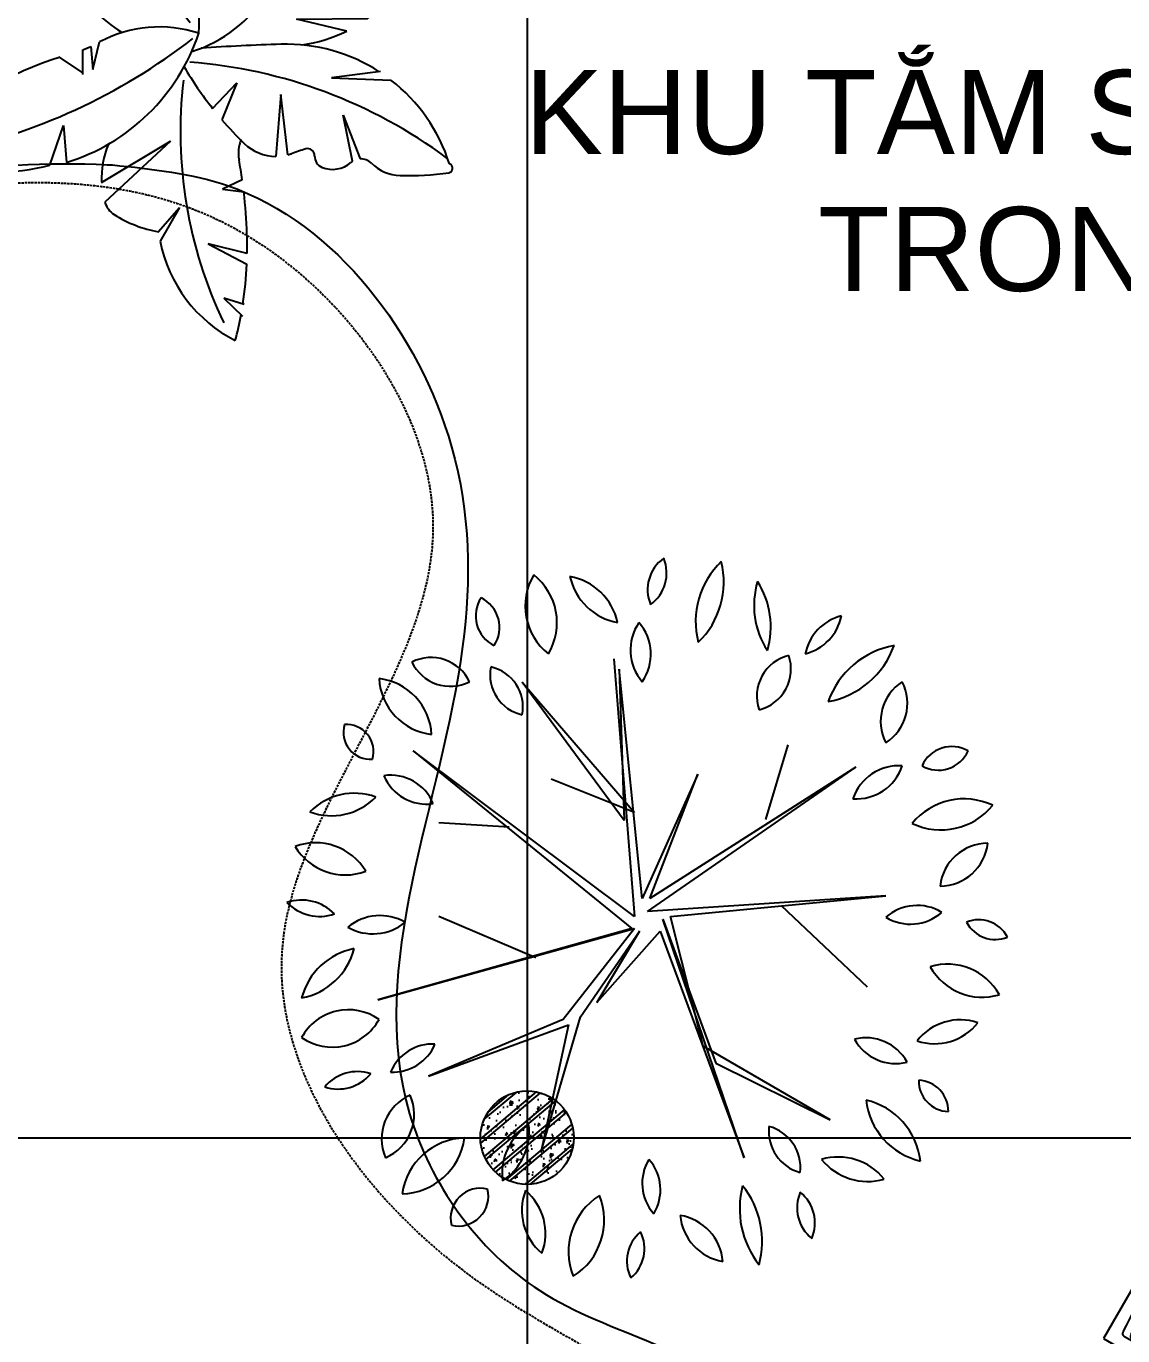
# Model space of a CAD drawing. Header units: millimetres. Extents: x -1030105 to 906887, y -616134 to 1220667.
# Drawn here: x -79075 to -73200, y 547635 to 554648 of the extents above; entities that cross this region are included whole.
import ezdxf
from ezdxf.enums import TextEntityAlignment as Align

# ---------------------------------------------------------------- set-up
doc = ezdxf.new("R2010")
doc.units = ezdxf.units.MM
doc.header["$MEASUREMENT"] = 0
doc.linetypes.add('CENTER', pattern=[2, 1.25, -0.25, 0.25, -0.25])
doc.linetypes.add('DASH', pattern=[0.35, 0.25, -0.1])
for name, color, linetype in [('A-Column', 4, 'Continuous'), ('A-Fur', 143, 'Continuous'), ('A-Furniture', 143, 'Continuous'), ('A-Note', 7, 'Continuous'), ('A-Tree', 98, 'Continuous'), ('XR-BC-zColumn$0$LBC - BEACH CLUB - 240809 DG Rev$0$LBC - BEACH CLUB - COLUMN$0$Col 2FL$0$Col 2FL$0$S-Hatch', 8, 'Continuous')]:
    doc.layers.add(name, color=color, linetype=linetype)
doc.styles.add('Arial_Bold', font='arialbd.ttf')
doc.styles.get("Standard").update_dxf_attribs({"font": 'arial.ttf'})

# ---------------------------------------------------------------- blocks, each defined once
blk = doc.blocks.new('A$C0D5C7A2D')
at = {"color": 0, "ltscale": 50}
for p, q in [((0, 400.0000000000073), (1829.999999999985, 400.0000000000146)), ((0, -400), (0, 400.0000000000073)), ((1830.000000000015, 400.0000000000073), (1830.000000000015, -399.9999999999927)), ((401.1330358995765, 335), (93.82251094018284, 335.0000000000146)), ((165.3525005067931, -308.3565616393753), (165.3525005067931, 308.3565616393898)), ((365.3525005068077, 308.3565616393898), (365.3525005068077, -308.3565616393753)), ((93.82299424723897, -334.9995184570435), (409.5775239173818, -334.9914406047683)), ((1829.999999999985, -399.9999999999854), (0, -400))]:
    blk.add_line(p, q, dxfattribs=at)
at = {"ltscale": 100}
blk.add_lwpolyline([(768.2694097508793, -326.0599177405675), (1602.341060336228, -326.0599177405529, 0.414213562373095), (1652.341060336228, -276.0599177405602), (1652.341060336228, 276.059917837083, 0.414213562373095), (1602.341060336228, 326.0599178370758), (768.2694097508793, 326.0599178370758, 0.414213562373095), (718.2694097508793, 276.0599178370685), (718.2694097508938, -276.0599177405675, 0.414213562373095)], format="xyb", close=True, dxfattribs=at)
at = {"color": 0, "ltscale": 50}
for centre, radius, start, end in [((5712.761014941061, -1.20587574201636e-05), 5647.761014941063, 176.7907657975486, 183.2092290454708), ((93.82251094019739, 315.0000000000146), 20, 90, 176.6310200557404), ((5424.977023095838, 0.00855957143357955), 5315.853593084611, 176.6858868585211, 183.3141131435598), ((5424.977023096377, 0.008559571440855507), 5315.85359308516, 176.6858868585211, 183.3141131435598), ((137.976660288361, 306.1023011143043), 19.99999999999968, 93.33269650021788, 176.5159236143638), ((137.976660288361, 306.102301114508), 19.99999999999998, 93.33269642171011, 176.5159236170685), ((409.5775238785573, -3830.494071856072), 4165.502631381393, 86.24549760943165, 93.7545024106176), ((409.5775238785718, -3830.494071856072), 4165.502631381392, 90.11615257403979, 93.75450240895366), ((185.3525005067931, 308.3565616393898), 20.00000000000023, 99.49424004758163, 180), ((265.3525005067931, -169.9999999336724), 504.9999999999933, 80.50575995241839, 99.49424004758163), ((345.3525005068077, 308.3565616393898), 20.00000000000019, 0, 80.50575995241839), ((681.178385760446, 306.1023012241858), 20.00000000000015, 3.484076857772623, 86.66730263620853), ((-4605.821976531282, 0.008559386271372205), 5315.853592586296, 356.6858868547755, 3.314113146729399), ((93.82248259331391, -314.9995184635845), 19.99999999999993, 183.368974530637, 270.0014657809409), ((137.976660301123, -306.085182191986), 20.0000000000004, 183.4840763862604, 266.667303473062), ((137.976660301123, -306.085182191986), 19.99999999999883, 183.4840763862604, 266.667303473062), ((409.5775239173818, 3830.511190785044), 4165.502631389813, 266.2454975893824, 273.7545023905683), ((409.5775239173963, 3830.511190785044), 4165.502631389816, 266.2454975893824, 270), ((185.3525005067931, -308.3565616393753), 20.00000000000019, 180, 260.5057599524184), ((265.3525005067786, 169.9999999336869), 504.9999999999986, 260.5057599524184, 279.4942400475816), ((345.3525005068077, -308.3565616393753), 20.00000000000023, 279.4942400475816, 0), ((681.1783857689152, -306.0851823056364), 20.0000000000006, 273.3326973637914, 356.5159231146627)]:
    blk.add_arc(centre, radius, start, end, dxfattribs=at)
at = {"layer": 'A-Fur', "ltscale": 100}
blk.add_circle((735.4367895802279, 658.5539192926808), 200, dxfattribs=at)
blk = doc.blocks.new('*U1451')
at = {"layer": 'A-Furniture', "rotation": 30}
blk.add_blockref('A$C0D5C7A2D', (-677.7747646396019, -656.0596715561915), dxfattribs=at)
blk = doc.blocks.new('FUR')
at = {"layer": 'A-Furniture'}
blk.add_spline([(-33915.95049999998, 30607.97072861483), (-33944.45049999998, 30609.47072861483), (-37418.45049999998, 29101.97072861483), (-37726.45049999998, 27053.97072861483), (-37216.45049999998, 25232.97072861483), (-37626.45049999998, 21208.97072861483), (-38739.45049999998, 18856.47072861483), (-41860.0081210901, 14803.08198061958), (-43043.24408312602, 12422.28141322406), (-43017.45049999998, 9941.470728614833), (-40833.45049999998, 8086.970728614833), (-38106.95049999998, 9497.470728614833), (-38274.45049999998, 11476.47072861483), (-38397.80660422644, 13212.30405925063), (-37304.95049999998, 13750.47072861483), (-34499.95049999998, 13496.47072861483), (-32540.45049999998, 14865.47072861483), (-32373.95049999998, 19055.97072861483), (-32478.95049999998, 20125.47072861483), (-32317.95049999998, 21223.47072861483), (-30829.45049999998, 21995.47072861483), (-30221.95049999998, 22657.47072861483), (-30468.95049999998, 23962.47072861483), (-31626.45049999998, 24580.47072861483), (-32324.45049999998, 25527.47072861483), (-32040.45049999998, 28028.97072861483), (-32099.45049999998, 29098.47072861483), (-33294.95049999998, 30495.97072861483), (-33915.95049999998, 30607.97072861483)], degree=3, dxfattribs=at)
at = {"layer": 'A-Furniture', "color": 8, "linetype": 'DASH', "ltscale": 50}
blk.add_spline([(-36645.95049999999, 29577.47072861495), (-37284.45049999998, 28277.47072861483), (-36675.95049999998, 26341.97072861483), (-36462.95049999998, 23656.47072861483), (-37614.45049999998, 20052.97072861483), (-40425.45049999998, 16181.97072861483), (-42273.95049999998, 13633.47072861483), (-42830.45049999998, 10963.97072861483), (-42046.95049999998, 9111.970728614833), (-39697.45049999998, 8971.970728614833), (-38257.95049999998, 10282.47072861483), (-39333.95049999998, 12605.97072861483), (-37866.45049999998, 13928.97072861483), (-35697.95049999998, 13970.47072861483), (-34500.45049999998, 13942.47072861483), (-32415.95049999998, 18555.47072861483), (-32463.95049999998, 21915.47072861483), (-30662.95049999998, 22278.97072861483), (-30458.45049999998, 23386.97072861483), (-31963.45049999998, 24633.97072861483), (-33008.95049999998, 26389.97072861483), (-32199.45049999998, 28679.97072861483), (-33338.45049999998, 30307.97072861483), (-34838.45049999998, 30476.97072861483), (-36022.95049999998, 30096.47072861483), (-36645.95049999998, 29577.47072861483)], degree=3, dxfattribs=at)
at = {"color": 0, "linetype": 'ByBlock', "lineweight": -2, "transparency": 16777216, "xscale": -1, "rotation": 180}
blk.add_blockref('*U1451', (-27730.46462022171, 24013.93617038499), dxfattribs=at)
blk = doc.blocks.new('CAYMB 10')
at = {"layer": 'A-Tree', "color": 8}
for p, q in [((186.5644689614419, 644.1267185458564), (238.715650649654, 579.6182638052269)), ((238.715650649654, 579.6182638052269), (176.2852105110796, 621.9426230803365)), ((-325.4732582218421, 543.3802454902325), (-294.8787547032553, 403.6489095685538)), ((-294.8787547032553, 403.6489095685538), (-296.0700989094476, 533.3855430782423)), ((338.564589164569, 539.16627220792), (273.4787241728045, 478.8985422675032)), ((273.4787241728045, 478.8985422675032), (351.6973314038187, 519.0277307261131)), ((354.6887124035857, 436.4759908806882), (256.0971874112147, 409.436666262045)), ((-504.6410117267806, 410.2891123816371), (-367.1667000502202, 382.5110154846916)), ((256.0971874112147, 409.436666262045), (349.4150796181493, 417.0474113345845)), ((-367.1667000502202, 382.5110154846916), (-497.7112205417216, 381.2806026079925)), ((95.00687250689953, 345.8953323567985), (183.0947374099342, 263.5667217111913)), ((183.0947374099342, 263.5667217111913), (84.90115182858426, 315.0707048501936)), ((516.8202095194138, 194.1048419061699), (628.9105254643946, 299.2352224754868)), ((555.2693992947607, 282.7517265723436), (516.8202095194138, 194.1048419061699)), ((-382.8970907971379, 224.2380090198712), (-266.6688206082326, 269.7755907949759)), ((-266.6688206082326, 269.7755907949759), (-353.1145183928893, 206.6125474648434)), ((-5.726964698173106, 153.5171867363388), (-4.586229609965812, 268.6250645958353)), ((-5.726964698173106, 153.5171867363388), (16.58627978124423, 245.8723320083227)), ((429.9125403692451, 155.9008114330354), (410.6450369797385, 254.5554818508099)), ((441.2394350631512, 260.0119577894802), (429.9125403692451, 155.9008114330354)), ((800.4230135336256, 279.0056476828177), (721.9223257167323, 211.4703137571923)), ((721.9223257167323, 211.4703137571923), (830.1820690810855, 258.7901719139772)), ((-239.0395701728121, 125.7578780322219), (-83.30427484225947, 169.3706028317101)), ((-83.30427484225947, 169.3706028317101), (-230.1945371221227, 108.2228984822286)), ((224.8104241719266, 121.1698715304956), (287.8681593717483, 92.92873885919107)), ((302.5589965510007, 121.1698715304956), (224.8104241719266, 121.1698715304956)), ((639.1660111839155, 102.2385455899639), (555.0595933263976, 135.0622490113601)), ((555.0595933263976, 135.0622490113601), (681.5390205197909, 106.4200763733825)), ((367.3390138906543, 20.45014999277191), (557.821376568143, 22.51869702967815)), ((502.3600309251924, -11.08403195551364), (367.3390138906543, 20.45014999277191)), ((-204.9676791954407, -61.71889313741121), (-183.3013383952493, -52.44190028059529)), ((-204.196477882826, -127.3310654973029), (-204.9676791954407, -61.71889313741121)), ((-183.3013383952493, -52.44190028059529), (-178.1426882858214, -114.288502944808)), ((-178.1426882858214, -114.288502944808), (-159.5715427216055, -40.07258242834359)), ((-204.9676791954407, -122.5347193139023), (-266.8714977428608, -81.30365087109385)), ((592.8495588197547, -119.3980054862914), (461.1993036085332, -135.8390776687302)), ((461.1993036085332, -135.8390776687302), (620.7195718503935, -142.2139893168933)), ((143.0218579590146, -218.2304025689373), (207.4288874103659, -149.7314513499732)), ((207.4288874103659, -149.7314513499732), (167.9309039485815, -248.3851391418721)), ((325.6233271286619, -180.9892968822387), (312.6852061285172, -346.4441596715478)), ((344.8166955182969, -342.6124404388829), (325.6233271286619, -180.9892968822387)), ((492.4860668478213, -236.5587992064538), (537.8115905059676, -353.2512321577524)), ((517.8181643989083, -359.7277302780421), (492.4860668478213, -236.5587992064538)), ((-292.6647569071356, -369.9211299706367), (-256.5541889067972, -263.7511294005672)), ((-256.5541889067972, -263.7511294005672), (-248.3003521786304, -362.705690089264)), ((-154.7948591960012, -416.325845527288), (30.13723149732687, -306.0206752118538)), ((30.13723149732687, -306.0206752118538), (-145.4918600437231, -469.1739831443992)), ((222.3969005242834, -408.9304565185448), (169.1895109322213, -434.5251517113065)), ((169.1895109322213, -434.5251517113065), (226.6550938068394, -441.4842379083857)), ((-3.263954783440568, -548.2255597366602), (54.47138149777311, -483.1484652950312)), ((54.47138149777311, -483.1484652950312), (2.097332070159609, -573.529118141334)), ((130.9501344540622, -580.3950924625387), (235.0827775355865, -635.3031904057134)), ((235.6481149397878, -606.5453954523546), (130.9501344540622, -580.3950924625387)), ((172.6658212160692, -726.2650370134506), (223.3993703480519, -774.2839783391682)), ((227.2855263771635, -743.4153645457118), (172.6658212160692, -726.2650370134506))]:
    blk.add_line(p, q, dxfattribs=at)
for centre, radius, start, end in [((779.4988287719461, 355.9101373694721), 659.2722902632004, 146.0189635815314, 154.0763021309827), ((209.9180833415012, 616.2268724779133), 110.5597618613785, 7.543113912344272, 78.04736568714452), ((-871.4777567913261, 608.5862301258021), 1129.855552588643, 330.67245302648, 3.641032922973614), ((779.4988287719461, 355.9101373694721), 659.2722902632004, 156.201305661175, 167.6168316650024), ((478.4198393823172, 616.0173225902254), 159.5793688367412, 174.706298392514, 208.7889803306433), ((-221.7666346176411, 462.5324904182926), 287.6582760387117, 161.2205659913778, 190.4639080002395), ((-484.4715234372707, -269.5221160924993), 824.7155909276798, 78.82497402445534, 90.66972910121446), ((-484.4715234372707, -269.5221160924993), 824.7155909276798, 67.69490835147803, 76.79451232428683), ((-338.8007119102695, 239.5967835061019), 304.0756695246674, 15.84499370040856, 56.61069613927844), ((-1542.902939352862, 865.8081009959569), 1718.446344457842, 342.7300337644285, 347.6168316650025), ((236.755102414405, 470.2114022054593), 122.6638091375199, 344.0084059050306, 22.93603431214617), ((-1459.690843628166, -1138.771680419974), 1923.468895043192, 36.70351893037481, 57.46954700200074), ((1039.005968139434, 240.2970391763374), 711.882214688397, 164.0084059050306, 164.110091381332), ((1039.005968139434, 240.2970391763374), 711.882214688397, 165.6238916327764, 173.8497337395827), ((-221.7666346176411, 462.5324904182926), 287.6582760387117, 196.4070659168597, 234.1870524300158), ((1704.152454995899, -143.6701514924644), 1681.908795261614, 162.7300337644285, 163.0792001669171), ((41.96888153787586, 347.6667464350467), 91.73312292712151, 195.8449937004085, 230.5605807165402), ((1704.152454995899, -143.6701514924644), 1681.908795261614, 164.0749999253743, 168.4283775462131), ((-12.67507818593003, 267.2108032992692), 347.4197398351678, 335.1427602876785, 8.16711169028393), ((-209.9366539784678, 3822.649371958105), 3621.659239046866, 280.358138861941, 282.1977283526998), ((-209.9366539784678, 3822.649371958105), 3621.659239046866, 283.3980360557906, 283.548294695203), ((690.6355624774296, 85.37655267835362), 222.5882091254535, 60.44681838818225, 103.548294695203), ((-231.766255730181, 14.88319813268026), 339.1680436945305, 47.95141662230789, 50.56058071654016), ((-231.766255730181, 14.88319813268026), 339.1680436945305, 354.6007765778234, 42.92545712248191), ((-209.9366539784678, 3822.649371958105), 3621.659239046866, 278.6352431112115, 279.8664868686059), ((817.511440649323, 234.4921467081294), 32.59454687060725, 323.1476556933032, 55.43795290225658), ((-320.7347799850104, 322.0762417442747), 115.8636308787558, 233.2324526345538, 237.5887007438244), ((607.9519777596288, 391.5614522692631), 294.4837128093322, 284.4707032040494, 323.1476556933032), ((-320.7347799850104, 322.0762417442747), 115.8636308787558, 255.9290285283741, 267.0909563796757), ((-315.6195761270646, 151.8575429006014), 55.60237919803038, 24.20546519525691, 101.4053945023518), ((2261.033439234685, -4819.460737201036), 5267.70064518032, 107.3413043199353, 112.3058230292931), ((128.8901085334655, 351.6790820074966), 431.7552997689148, 204.2054651952569, 211.5513251737923), ((128.8901085334655, 351.6790820074966), 431.7552997689148, 213.4357366631786, 237.8386598974236), ((-12.67507818593003, 267.2108032992692), 347.4197398351678, 286.683821417299, 329.8909765086365), ((329.4013005118468, 336.9554401499918), 388.6466217139611, 305.996232287867, 321.8459668997995), ((0, -337.7482491607079), 337.7482491607315, 71.72741072522271, 118.1939077791721), ((-895.072876284481, 1238.599255244713), 1606.842570017603, 281.5142955742673, 307.8151157708742), ((-406.6215687962249, 153.821227927343), 540.2459298013857, 287.0408817533136, 341.5637966210982), ((329.4013005118468, 336.9554401499918), 388.6466217139611, 277.773074949076, 296.4251469481378), ((483.4170424840122, -5395.586750178481), 5351.501479308205, 91.68041618368886, 93.97711696796304), ((339.9329093026463, -504.7281531734043), 458.5386230856771, 57.07131363646801, 91.68041618368886), ((-8.812954175969935, -908.2365988525562), 866.563070171323, 107.2231083180989, 135.0206824451704), ((-19.67628685309319, -1417.423136411293), 1327.183343981249, 53.45551872566639, 85.59402888639943), ((915.3737261515053, 394.3985224193311), 985.8202716685598, 210.5658740579717, 218.4214248434757), ((1238.604113080713, -281.7090184199624), 1181.896966314566, 173.2496747741793, 205.5926878717474), ((339.9329093026463, -504.7281531734043), 458.5386230856771, 17.51489595105737, 52.24029725564014), ((915.3737261515053, 394.3985224193311), 985.8202716685598, 220.69477463243, 225.7555748056288), ((-587.1989607803844, -330.2680094094248), 48.89684057720707, 135.0206824451704, 258.4069812984008), ((79.12071815130184, -404.8095753640519), 233.6527065375773, 157.0771258813028, 182.7473181073303), ((312.6159168867161, -337.5196654610336), 100.6384510239315, 159.0815244804994, 190.5200611703198), ((312.7370421675732, -224.3457737795543), 122.0983968953165, 225.7555748056288, 269.9756754678196), ((312.7370421675732, -224.3457737795543), 122.0983968953165, 285.2068583583672, 289.7368665715742), ((651.7176895141893, -1169.165985498577), 881.6909792928842, 107.1012602260706, 109.7368665715743), ((397.8620837506605, -344.0600182445487), 18.41667423347537, 357.8127589799344, 107.1012602260706), ((448.4678145552462, -345.9928085939027), 32.22595276001595, 177.8127589799344, 248.0460523007279), ((-462.6810181882756, 308.0949123103055), 699.0073552476517, 259.5557244193585, 284.0769776521867), ((-1074.81847715273, -595.1679378441186), 1310.515980647398, 8.169963742111003, 10.52006117031982), ((464.4035032119573, -306.4591387975961), 74.85056091692964, 248.0460523007279, 310.8614180743947), ((539.8669704514614, -393.6951788552105), 40.49614069499967, 122.9882373665325, 130.8614180743947), ((539.8669704514614, -393.6951788552105), 40.49614069499967, 45.32380455527569, 92.90929492024217), ((648.6469490672171, -283.678668439039), 114.2188111092727, 225.3238045552756, 268.3173632320293), ((773.6529619407229, -378.4241003859788), 12.22474454553995, 278.1257358594557, 73.06873538917671), ((667.6692234594229, 363.8661339700921), 762.0429524085476, 268.3173632320293, 278.1257358594557), ((-1074.81847715273, -595.1679378441186), 1310.515980647398, 1.755641354297249, 6.734550152070574), ((79.12071815130184, -404.8095753640519), 233.6527065375773, 195.9900497176004, 196.058939603915), ((-89.8212527618889, -453.44103992905), 57.85051974295094, 196.058939603915, 237.7317177395325), ((56.72459466154396, -221.3440656791208), 332.3403936053967, 237.7317177395325, 259.8030533806472), ((-768.0439603001578, -588.8147328672349), 1003.695456758675, 358.9899712243594, 1.929659337987232), ((379.0376141950837, -497.4245712160482), 384.5463279646863, 191.4146135001872, 242.8877097801719), ((-768.0439603001578, -588.8147328672349), 1003.695456758675, 351.2018494907206, 357.3602215140918), ((-768.0439603001578, -588.8147328672349), 1003.695456758675, 345.5238759625545, 349.5865213171726)]:
    blk.add_arc(centre, radius, start, end, dxfattribs=at)
blk = doc.blocks.new('12PPLT11')
at = {"color": 0, "linetype": 'ByBlock'}
for p, q in [((-0.04409608227797435, 0.3483338719713629), (-0.0159519989446153, -0.0034782946952987)), ((-0.03706008227789681, 0.334261371971337), (-0.03002408227791875, 0.127864871971326)), ((-0.005397998944658866, 0.02114853863798771), (-0.03706008227789681, 0.334261371971337)), ((-0.1695719156113071, 0.3166707053046594), (-0.0159519989446153, 0.1384192053046434)), ((-0.03002408227791875, 0.127864871971326), (-0.1695719156113071, 0.3166707053046594)), ((-0.3185010822779759, 0.2228541219713236), (-0.01946999894460077, -0.01989621136198139)), ((-0.0159519989446153, -0.0034782946952987), (-0.3185010822779759, 0.2228541219713236)), ((0.1635491677220671, 0.1290376219713494), (0.1940385843887569, 0.2310631219712889)), ((0.001638084388794425, 0.003557955304671623), (0.2865970843887453, 0.200572705304694)), ((0.2865970843887453, 0.200572705304694), (0.005156084388772797, 0.02114853863798771)), ((-0.0159519989446153, 0.1384192053046434), (-0.1297010822779612, 0.1841547886379828)), ((0.07082566772203336, 0.19119103863801), (-0.005397998944658866, 0.02114853863798771)), ((0.005156084388772797, 0.02114853863798771), (0.07082566772203336, 0.19119103863801)), ((-0.1870794156112652, 0.1184832053046989), (-0.283238415611315, 0.1243467886380358)), ((0.3276405010553916, 0.02466662197130631), (0.001638084388794425, 0.003557955304671623)), ((0.03330016772201816, -0.0034782946952987), (0.3276405010553916, 0.02466662197130631)), ((0.1846572510553486, 0.01176687197136062), (0.3019243343886799, -0.0996402946953765)), ((-0.1507265822779047, -0.05976829469537392), (-0.283238415611315, -0.0034782946952987)), ((0.02274616772206173, -0.006996461362007267), (0.09545175105541404, -0.2040112946953059)), ((0.1341498343887295, -0.3330090446953307), (0.02274616772206173, -0.006996461362007267)), ((0.0778616677221251, -0.1805571280286813), (0.03330016772201816, -0.0034782946952987)), ((-0.3665805822779404, -0.1172309613619973), (-0.0159519989446153, -0.01989621136198139)), ((-0.01946999894460077, -0.01989621136198139), (-0.3665805822779404, -0.1172309613619973)), ((-0.0159519989446153, -0.01989621136198139), (-0.1132836656112204, -0.1442032113619689)), ((-0.08983024894462233, -0.1406850446953172), (-0.008915998944651449, -0.02341437802863311)), ((-0.0675494989445724, -0.1207490446953727), (0.01922808438871471, -0.02341437802863311)), ((-0.008915998944651449, -0.02341437802863311), (-0.0675494989445724, -0.1207490446953727)), ((0.01922808438871471, -0.02341437802863311), (0.1341498343887295, -0.3330090446953307)), ((-0.1437730822779031, -0.3259727946953035), (-0.08983024894462233, -0.1406850446953172)), ((-0.1132836656112204, -0.1442032113619689), (-0.2973929989445878, -0.2216018780286504)), ((-0.2973929989445878, -0.2216018780286504), (-0.1062476656112494, -0.1512394613619676)), ((-0.1062476656112494, -0.1512394613619676), (-0.1437730822779031, -0.3259727946953035)), ((0.2514169177220467, -0.2814099613620158), (0.0778616677221251, -0.1805571280286813)), ((0.09545175105541404, -0.2040112946953059), (0.2514169177220467, -0.2814099613620158))]:
    blk.add_line(p, q, dxfattribs=at)
for centre, radius, start, end in [((0.05434758438878617, 0.4430904553046844), 0.05243733333333332, 125.4093320015279, 202.7100879987564), ((-0.024407165611251, 0.4655842053046513), 0.05243733333333332, 305.409332001528, 22.71008799875637), ((0.1814316677221086, 0.3992276219713347), 0.1137750833333333, 133.8116859996644, 194.3077339994046), ((-0.007579748944635867, 0.4532126219713177), 0.1137750833333333, 313.8116859996644, 14.3077339994046), ((-0.08176558227796704, 0.420931788638029), 0.08348141666666667, 149.4737229994703, 231.7585849989431), ((-0.2053491656113238, 0.3977677053046307), 0.08348141666666667, 329.4737229994703, 51.7585849989431), ((-0.02436366561131109, 0.4785027053046633), 0.08172058333333332, 192.3059549989146, 259.6848969995538), ((-0.1188395822779285, 0.3806856219713097), 0.08172058333333332, 12.30595499891467, 79.68489699955371), ((0.2617562510554379, 0.4217917886380178), 0.1143496666666667, 163.4642289982347, 212.7905639989496), ((0.05600716772210035, 0.3924089553046883), 0.1143496666666667, 343.4642289982347, 32.79056399894964), ((-0.1878847489446116, 0.4071567053046294), 0.04510308333333333, 146.8150689989245, 244.0193430010408), ((-0.2453901656112905, 0.3912984553046215), 0.04510308333333333, 326.8150689989245, 64.01934300104078), ((0.04495741772211659, 0.3605282886380223), 0.06638033333333333, 145.5247849991495, 220.8327339997949), ((-0.05998941561131232, 0.3546998719712917), 0.06638033333333333, 325.5247849991495, 40.83273399979491), ((0.200975001055447, 0.4205376219713344), 0.0671975, 284.1003569999932, 348.4650159990404), ((0.2831860843887171, 0.3419275386379752), 0.0671975, 104.1003569999932, 168.4650159990404), ((0.3598354177220173, 0.250708288638009), 0.1178019166666666, 100.3005050002654, 160.4476489979855), ((0.2277621677220623, 0.40603612197134), 0.1178019166666666, 280.3005050002654, 340.4476489979855), ((-0.2939323322779117, 0.2921076219713541), 0.05821033333333332, 25.45365099960478, 116.6851970002433), ((-0.2675138322779276, 0.3691355386380337), 0.05821033333333332, 205.4536509996048, 296.6851970002433), ((0.2086239177220932, 0.2974604553047016), 0.05733175, 103.8913860003663, 198.9039470001594), ((0.1406201677220906, 0.3345408719713419), 0.05733175, 283.8913860003663, 18.90394700015941), ((-0.1574909156112199, 0.326555455304657), 0.05570899999999999, 168.8066020017208, 257.6390980000355), ((-0.224065748944561, 0.2829521219713342), 0.05570899999999999, 348.8066020017208, 77.6390980000354), ((-0.2833924156112744, 0.3263592886380025), 0.081791, 183.318928997754, 263.1903649993824), ((-0.3747442489445802, 0.2404101219713652), 0.081791, 3.318928997754036, 83.1903649993824), ((0.3845051677220681, 0.2631555386379887), 0.06404974999999999, 122.5817349989141, 207.1799880000926), ((0.2930371677221117, 0.2878682053046759), 0.06404974999999999, 302.5817349989142, 27.17998800009267), ((-0.3769142489445656, 0.2481650386380068), 0.03687258333333333, 163.4933460002688, 274.4697340005599), ((-0.409393665611212, 0.2218811219713643), 0.03687258333333333, 343.4933460002688, 94.46973400055995), ((0.4176426677220206, 0.1840275386380199), 0.04460749999999999, 59.98145399876235, 155.6675900021344), ((0.399313917722111, 0.2410311219713037), 0.04460749999999999, 239.9814539987623, 335.6675900021344), ((0.3454191677220635, 0.1362267886379982), 0.06633966666666666, 86.02821899989966, 161.3697620011935), ((0.2871507510553784, 0.2235999553046781), 0.06633966666666666, 266.0282189998997, 341.3697620011936), ((-0.3491485822779623, 0.1264337886379963), 0.06314383333333333, 22.57230599832171, 98.33354300052417), ((-0.2999935822779207, 0.213148538637995), 0.06314383333333333, 202.5723059983217, 278.3335430005242), ((-0.3989077489445663, 0.08020112197135632), 0.08471958333333332, 69.72013800043797, 135.6489100009364), ((-0.4301238322778929, 0.2188924553046832), 0.08471958333333332, 249.720138000438, 315.6489100009364), ((0.4344767510553993, 0.0653373719713386), 0.09187275, 64.73526299976963, 140.5781150001319), ((0.4027173343887398, 0.2067636219713336), 0.09187275, 244.7352629997696, 320.5781150001318), ((-0.4111429156113218, 0.1333121219713576), 0.07996766666666667, 210.9482359987117, 290.5783939994005), ((-0.4516179989445845, 0.01732262197131718), 0.07996766666666667, 30.9482359987117, 110.5783939994005), ((0.4672332510553971, 0.03076528863800831), 0.06592175, 90.25287399973678, 173.5220829983265), ((0.4014415010553876, 0.1041237053046871), 0.06592175, 270.2528739997368, 353.5220829983265), ((-0.4708814156113021, -0.04400487802865882), 0.06300191666666666, 44.25765000047925, 108.5926609999777), ((-0.4458463322779451, 0.05967703863802853), 0.06300191666666666, 224.2576500004793, 288.5926609999777), ((0.3703698343887254, -0.05344996136199143), 0.06502333333333332, 58.87476399947934, 131.2135239983133), ((0.3611393343887812, 0.05112703863801471), 0.06502333333333332, 238.8747639994794, 311.2135239983133), ((-0.3733484989445515, 0.04283153863798361), 0.06992266666666666, 240.5094850007264, 309.2919899988486), ((-0.3634898322778781, -0.07214696136196608), 0.06992266666666666, 60.50948500072646, 129.2919899988486), ((0.4770610843887724, 0.009814455304649528), 0.04464991666666666, 208.1981359996358, 292.1917869995008), ((0.4545749177220912, -0.05262612802863487), 0.04464991666666666, 28.19813599963577, 112.1917869995009), ((-0.3813518322779075, -0.1379567946952989), 0.09234183333333335, 100.8761590000109, 165.4479129982681), ((-0.4881549156112897, -0.02407187802867838), 0.09234183333333335, 280.8761590000109, 345.447912998268), ((0.4116491677220964, -0.1499477113620458), 0.08137058333333333, 29.19519699876264, 106.7189009994869), ((0.4592742510553762, -0.03232529469534029), 0.08137058333333333, 209.1951969987626, 286.7189009994869), ((-0.4068282489446347, -0.2036111280286832), 0.07279833333333333, 54.97446300017218, 151.3792250010594), ((-0.4289492489446047, -0.109125711361969), 0.07279833333333333, 234.9744630001721, 331.3792250010594), ((0.4293947510553835, -0.2198573780286779), 0.07530733333333332, 71.37116599942652, 141.7535400009083), ((0.3943076677220461, -0.1018769613620236), 0.07530733333333332, 251.3711659994265, 321.7535400009083), ((-0.3462229156112855, -0.1535553780286705), 0.06249758333333334, 267.1724340003306, 337.236468999614), ((-0.2916762489445546, -0.2401590446953321), 0.06249758333333334, 87.17243400033057, 157.236468999614), ((0.3003038343887283, -0.2335269613619744), 0.06442966666666666, 28.80716499953392, 103.9198800004392), ((0.3412605843886993, -0.1399431280286763), 0.06442966666666666, 208.8071649995339, 283.9198800004392), ((-0.3944963322779813, -0.2736659613620134), 0.05835274999999999, 71.81924599980185, 140.0817599987332), ((-0.421043582277882, -0.1807817113619876), 0.05835274999999999, 251.8192459998019, 320.0817599987332), ((0.4147226677221241, -0.2277722946953702), 0.04222583333333333, 179.2557220021193, 267.6286589995032), ((0.3707532510553548, -0.2694134613619781), 0.04222583333333333, 359.2557220021192, 87.62865899950317), ((-0.296434582277918, -0.307076711362015), 0.06498733333333333, 113.47529200124, 203.4559599996687), ((-0.3819396656112986, -0.2733360446953554), 0.06498733333333333, 293.47529200124, 23.45595999966874), ((0.396700584388789, -0.2431779613619938), 0.0967875, 186.54868600067, 256.8911319995395), ((0.2785930010553557, -0.3484816280286509), 0.0967875, 6.54868600067002, 76.89113199953944), ((-0.1170221656112673, -0.3550754613619915), 0.07992766666666666, 122.8873140000795, 186.7253339983677), ((-0.2397997489446198, -0.2973172946953753), 0.07992766666666666, 302.8873140000795, 6.725333998367705), ((0.2261086677220874, -0.2966867113619855), 0.05859191666666665, 173.6499809978664, 254.651444999303), ((0.1523675010554371, -0.346708544695332), 0.05859191666666665, 353.6499809978664, 74.651444999303), ((-0.3360968322779172, -0.2936292946953358), 0.08883749999999999, 271.6327640001786, 352.0267889979866), ((-0.2455868322779224, -0.3947534613619723), 0.08883749999999999, 91.63276400017855, 172.0267889979866), ((0.05743191772206302, -0.3677345446953382), 0.06279416666666666, 148.7876610017853, 221.5977109985612), ((-0.0432319156112726, -0.3768827113619864), 0.06279416666666666, 328.7876610017854, 41.5977109985612), ((0.3027370010554549, -0.2848042946953342), 0.08059875, 218.6962139995009, 286.2415449998232), ((0.2623744177220715, -0.4125760446952995), 0.08059875, 38.6962139995009, 106.2415449998232), ((-0.2261904989445611, -0.4156024613619707), 0.04104691666666667, 76.54190600001937, 193.4774259998473), ((0.2511479177220437, -0.4026752113620091), 0.1233375833333333, 165.2071099987095, 218.3217489999709), ((0.0351348343887139, -0.4476627113619998), 0.1233375833333333, 345.2071099987095, 38.32174899997089), ((-0.2565539989445824, -0.3852491280286472), 0.04104691666666667, 256.5419060000193, 13.4774259998473), ((-0.09402816561123473, -0.4049786280286582), 0.07587533333333334, 159.1169870000139, 230.3606239999304), ((-0.2133241656113043, -0.4363617113620251), 0.07587533333333334, 339.1169870000139, 50.36062399993038), ((-0.01558799894461771, -0.4613768780286875), 0.09055483333333332, 122.1169889999252, 201.7275270020464), ((-0.147852748944608, -0.4182029613620273), 0.09055483333333332, 302.1169889999251, 21.72752700204642), ((0.2598737510553448, -0.4013252113620354), 0.05361883333333333, 156.775419000459, 231.2879719996091), ((0.1770663343887691, -0.4220201280286631), 0.05361883333333333, 336.7754190004591, 51.28797199960912), ((0.1166494177221082, -0.4051363780286863), 0.07050225, 185.3195600014627, 260.4189679995899), ((0.03471625105544263, -0.4811915446953492), 0.07050225, 5.319560001462722, 80.41896799958994), ((0.02581150105539365, -0.4742419613620257), 0.05212266666666666, 129.7475050001382, 206.0709009984855), ((-0.05433524894465336, -0.457073461361972), 0.05212266666666666, 309.7475050001382, 26.07090099848551)]:
    blk.add_arc(centre, radius, start, end, dxfattribs=at)
blk = doc.blocks.new('CÂY')
at = {"layer": 'A-Tree', "color": 8, "ltscale": 10}
for name, p, xscale, yscale, zscale in [('CAYMB 10', (10831.24403846284, 45532.45873061032), 2, 2, 2), ('12PPLT11', (13439.53819035477, 40782.83099140564), 3920, 3920, 3920)]:
    blk.add_blockref(name, p, dxfattribs=dict(at, xscale=xscale, yscale=yscale, zscale=zscale))
blk = doc.blocks.new('BỐ TRÍ LAY OUT')
at = {"layer": 'A-Furniture', "color": 3}
for name, p in [('CÂY', (4286.75486311756, 4469.288343299762)), ('FUR', (48783.7433631176, 18654.71482977469))]:
    blk.add_blockref(name, p, dxfattribs=at)
blk = doc.blocks.new('*U1486')
at = {"color": 8, "linetype": 'CENTER', "ltscale": 500}
blk.add_line((-6392.643045294039, 7811.817619178139), (-6055.4829418041, 7811.817619178139), dxfattribs=at)
at = {"style": 'Arial_Bold'}
blk.add_attdef('TRUC', text='', height=2.5, dxfattribs=at).set_placement((-6401.947800032925, 7811.817619178007), align=Align.MIDDLE_CENTER)
blk = doc.blocks.new('*U1487')
at = {"color": 8, "linetype": 'CENTER', "ltscale": 500}
blk.add_line((-6401.947800033063, 7821.122373916886), (-6401.947800033064, 8224.897619178022), dxfattribs=at)
at = {"style": 'Arial_Bold'}
blk.add_attdef('TRUC', text='', height=2.5, dxfattribs=at).set_placement((-6401.947800032925, 7811.817619178007), align=Align.MIDDLE_CENTER)
blk = doc.blocks.new('TRỤC')
at = {"color": 0, "xscale": 199.9999999999901, "yscale": 199.9999999999901, "zscale": 199.9999999999901}
for name, p in [('*U1487', (1305589.560006559, -1575802.327948784)), ('*U1486', (1270336.330398289, -1518263.523835549))]:
    blk.add_blockref(name, p, dxfattribs=at)
blk = doc.blocks.new('KIẾN TRÚC')
h = blk.add_hatch(color=9)
h.dxf.hatch_style = 1
edge = h.paths.add_edge_path(flags=16)
edge.add_line((62281.95049999998, 27412.02927138517), (55232.82389649404, 27412.02927138505))
edge.add_arc((32545.50878812408, 30716.66293956665), 22926.72829924391, 284.53695158247865, 351.7125813344091, ccw=False)
edge.add_line((38300.21700792988, 8523.911784915952), (13217.51784992669, 8523.911784910597))
edge.add_arc((23753.10182550838, 24110.84943410289), 18813.58963585476, 227.7677182561868, 235.9442986410003, ccw=False)
edge.add_arc((7788.819823088517, 12733.3910908635), 4187.039666959467, 236.0590124962323, 322.4360737019827, ccw=False)
edge.add_arc((13873.5970987339, 18503.25729619298), 12505.26566685072, 190.8327360748526, 227.6605687844487, ccw=False)
edge.add_arc((25477.52443721271, 20792.18331255531), 24332.69085544715, 180.6832153365221, 190.991126688788, ccw=False)
edge.add_arc((3282.93561756362, 20557.21277457592), 2137.084471138149, 101.08076224722828, 181.479400931386, ccw=False)
edge.add_line((2872.204064266523, 22654.45611475036), (4986.06665855035, 23013.11448664329))
edge.add_arc((28039.69241930227, 24288.4119512235), 23088.87273861522, 153.2014320220877, 183.1663029992741, ccw=False)
edge.add_arc((10232.26976538847, 40544.64471371844), 6483.106001901682, 182.8401094538115, 244.3962742115525, ccw=False)
edge.add_arc((-6425.00274742386, 39970.86676714511), 10185.26120742048, 1.420812516492314, 26.70695635716553)
edge.add_arc((10590.58143904217, 49414.25633883046), 9292.69259551461, 144.7133172211654, 211.5754885360199, ccw=False)
edge.add_arc((-12326.15115191392, 64090.21360378864), 17935.64217367859, 328.7375359512051, 356.1899532233969)
edge.add_arc((16735.32676788772, 62308.59922571364), 11181.04393981935, 84.1243873636841, 176.9761863570094, ccw=False)
edge.add_arc((20708.98128665387, 99752.52490135818), 26473.21942281876, 263.8653720447036, 288.4869561324928)
edge.add_arc((35667.35201082098, 54479.70646712999), 21207.13938727637, 73.35106851793267, 108.03023985438841, ccw=False)
edge.add_arc((44765.46109434243, 84516.17499720305), 10177.42256554817, 252.7258710955127, 285.7130125077479)
edge.add_arc((49658.99676799333, 68415.98596348311), 6655.601145545619, 49.49953772748103, 108.7311152981473, ccw=False)
edge.add_arc((48035.04809900769, 66009.84854850778), 9545.540963997893, -2.328829575281418, 51.46764420018991, ccw=False)
edge.add_line((57572.70516659174, 65621.96975748474), (49483.50000000001, 65623.9117849106))
edge.add_line((49483.50000000001, 65623.9117849106), (62281.95049999965, 65623.9117849191))
edge.add_line((62281.95049999965, 65623.9117849191), (62281.95049999998, 27412.02927138517))
h.paths.add_polyline_path([(0, 77895.5), (64428.50000000001, 77895.5), (64428.50000000001, -0.577250000089407), (-1.792749999687658, 0.577250000089407)])
at = {"color": 3}
blk.add_blockref('TRỤC', (5188.757962470409, 8718.304113260703), dxfattribs=at)
blk = doc.blocks.new('XR-BC-zColumn$0$LBC - BEACH CLUB - 240809 DG Rev$0$LBC - BEACH CLUB - COLUMN$0$RGSERHG')
h = blk.add_hatch()
h.set_pattern_fill('1BT-01', color=8, scale=20, angle=175, pattern_type=2)
h.set_pattern_definition([(225, (-7119615, -1076695), (-141.8123164251557, 25.00533762429768), [15, -165]), (170, (-7119615, -1076695), (14.53309575937185, -152.2845582153077), [12, -132]), (275.4514, (-7119626.81769274, -1076692.91622281), (-127.279318845554, -127.2791203212298), [12.748038, -140.2284224]), (221.1842, (-7119618.48622971, -1076734.847787924), (-209.7507883188072, 51.58107015833942), [22.5, -247.5]), (271.6356, (-7119635.965459294, -1076730.54935445), (-203.20119966676, -177.7899671973613), [19.12205759999999, -210.3426]), (166.1842000000001, (-7119618.48622971, -1076734.847787924), (-203.2010608876388, -177.790125901653), [18, -198]), (196, (-7119637.538566244, -1076723.142726088), (-111.9090184227618, 90.62213634221807), [15, -165]), (141, (-7119637.538566244, -1076723.142726088), (-61.11808688085385, -140.2368603442294), [12, -132]), (246.4514, (-7119646.864312973, -1076715.590875433), (-173.0271425618234, -49.61458870558845), [12.748038, -140.2284224]), (212.5, (-7119615, -1076695), (-8.225438896689198, -66.1134581984397), [0, -130.3999999999999, 0, -134, 0, -132.5]), (182.5, (-7119615, -1076695), (-59.28874482535977, -73.99656706248861), [0, -76.39999999999999, 0, -127.4, 0, -50.5]), (142.5, (-7119570.569716465, -1076698.887146126), (-105.965058807757, 13.79894691157983), [0, -50, 0, -156, 0, -207]), (132.5, (-7119550.645822504, -1076700.630260981), (-117.9383387974469, -9.779205780565105), [0, -65, 0, -103.6, 0, -147]), (220, (-7119615, -1076695), (54.63694682335584, -65.11377766511313), []), (220, (-7119617.135315698, -1076719.406770103), (54.63694682335584, -65.11377766511313), [])])
edge = h.paths.add_edge_path()
edge.add_arc((-7119615, -1076695), 250, 0, 360)
at = {"layer": 'XR-BC-zColumn$0$LBC - BEACH CLUB - 240809 DG Rev$0$LBC - BEACH CLUB - COLUMN$0$Col 2FL$0$Col 2FL$0$S-Hatch'}
h = blk.add_hatch(dxfattribs=at)
h.set_pattern_fill('ANSI32', color=256, scale=250, angle=-90.00000000000001)
h.set_pattern_definition([(315, (-7119759.102973502, -1076233.445467707), (66.29126073623885, 66.29126073623883), []), (315, (-7119759.102973502, -1076277.639641457), (66.29126073623885, 66.29126073623883), [])])
edge = h.paths.add_edge_path()
edge.add_arc((-7119365, -1076695), 1e-09, 0, 0)
h = blk.add_hatch(dxfattribs=at)
h.set_pattern_fill('AR-CONC', color=256, scale=10, angle=-90.00000000000001)
h.set_pattern_definition([(319.9999999999999, (-7119759.102973502, -1076233.445467707), (-6.275213498259527, -71.72601826007535), [7.5, -82.5]), (265, (-7119759.102973502, -1076233.445467707), (75.21921337000119, 13.87513336129999), [6, -66]), (10.45144445999999, (-7119759.625907902, -1076239.422635807), (68.94399909686292, -57.85088467271121), [6.374019199999997, -70.11421119999996]), (316.1842, (-7119739.102973502, -1076233.445467707), (-16.55192807930768, -106.7241330671572), [11.25, -123.75]), (6.635635489999989, (-7119740.482304201, -1076242.339142207), (97.41186007745503, -93.46619456742286), [9.5610342, -105.171376]), (261.1841639899999, (-7119739.102973502, -1076233.445467707), (97.41186002699901, -93.46619450547735), [9, -99.0000001]), (290.9999999999999, (-7119744.102973502, -1076243.445467707), (-40.2618890665339, -59.69070521184616), [7.5, -82.5]), (236, (-7119744.102973502, -1076243.445467707), (72.5150045046853, -24.33153319215819), [6, -66]), (341.4514447399999, (-7119747.458130902, -1076248.419693107), (32.25311528063536, -84.02223767299712), [6.374019000000001, -70.1142112]), (307.5, (-7119759.102973502, -1076233.445467707), (33.28938538313115, -1.215985531729074), [0, -65.19999999999996, 0, -66.99999999999997, 0, -66.24999999999997]), (277.5, (-7119759.102973502, -1076233.445467707), (39.44117118823602, -26.30695374421487), [0, -38.19999999999999, 0, -63.7, 0, -25.25]), (237.5, (-7119759.102973502, -1076211.145467707), (-2.255487173437988, -53.3822436172409), [0, -25, 0, -78, 0, -103.5]), (227.5, (-7119759.102973502, -1076201.145467707), (10.01049823323176, -58.31861693423862), [0, -32.5, 0, -51.8, 0, -73.5])])
edge = h.paths.add_edge_path()
edge.add_arc((-7119365, -1076695), 1e-09, 0, 0)
at = {"color": 0}
blk.add_circle((-7119615, -1076695), 250, dxfattribs=at).dxf.unprotected_set("ltscale", 0)
blk = doc.blocks.new('cot ngoai nha tang ham')
blk.add_blockref('XR-BC-zColumn$0$LBC - BEACH CLUB - 240809 DG Rev$0$LBC - BEACH CLUB - COLUMN$0$RGSERHG', (7085573.121179713, 1034275.974125054))
blk = doc.blocks.new('cot tang tren')
at = {"layer": 'A-Column'}
blk.add_blockref('cot ngoai nha tang ham', (69825.38898289204, 143088.5553762205), dxfattribs=at)

msp = doc.modelspace()

# ---------------------------------------------------------------- block references
at = {"color": 3}
for name, p in [('KIẾN TRÚC', (-106778.5, 495876.5)), ('BỐ TRÍ LAY OUT', (-93480.29286311776, 504642.1131132607))]:
    msp.add_blockref(name, p, dxfattribs=at)
at = {"layer": 'A-Column'}
msp.add_blockref('cot tang tren', (-112175.3889829109, 448026.8494373155), dxfattribs=at)

# ---------------------------------------------------------------- texts
at = {"layer": 'A-Note'}
for s, p in [('KHU TẮM SUỐI KHOÁNG', (-76404.78722690415, 553963.4260884272)), ('TRONG NHÀ', (-74832.78722690415, 553229.9260884272))]:
    msp.add_text(s, height=450, dxfattribs=at).set_placement(p)

doc.saveas('drawing.dxf')
